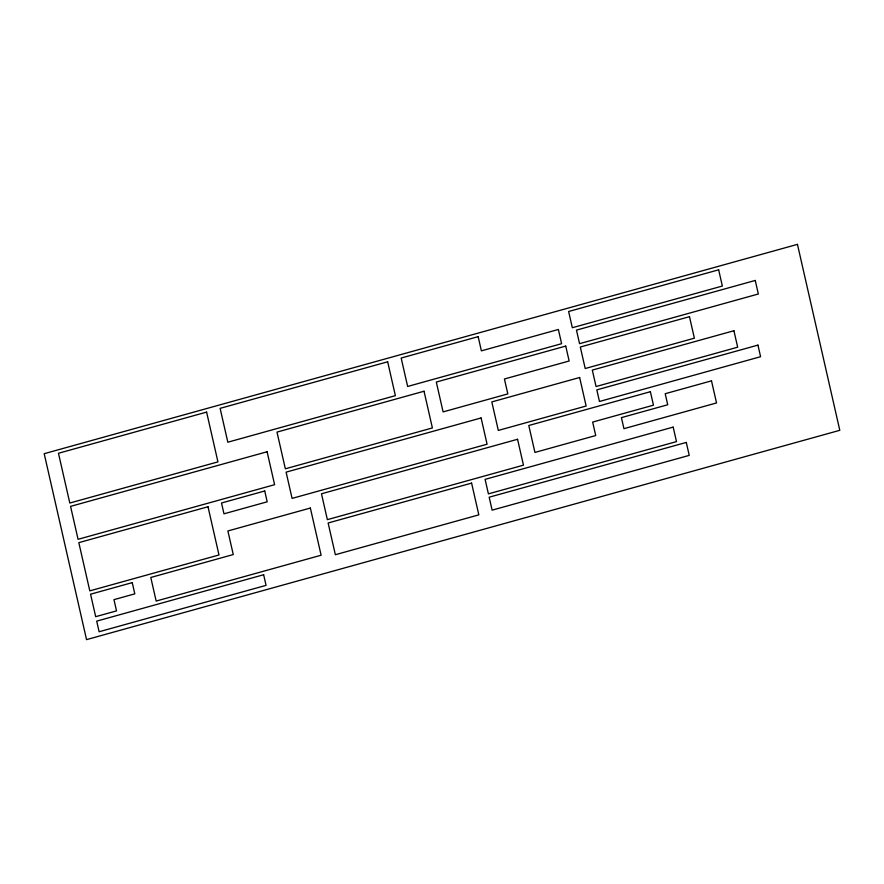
<?xml version="1.0" encoding="UTF-8"?>
<svg xmlns="http://www.w3.org/2000/svg" width="884" height="884" viewBox="0 0 884 884"><rect width="100%" height="100%" fill="white"/><g stroke="black" fill="none" stroke-linecap="round" stroke-linejoin="round"><path stroke-width="1.33" d="M797.456 244.371L44.2 453.691L86.544 639.629L839.8 430.309L797.456 244.371M206.602 412.11L58.466 453.271L69.803 503.04L217.939 461.879L206.602 412.11M387.667 361.799L220.116 408.353L227.829 442.21L395.369 395.656L387.667 361.799M478.156 336.649L401.17 358.042L407.646 386.463L561.605 343.688L558.368 329.467L481.382 350.86L478.156 336.649M718.659 269.819L568.633 311.499L572.335 327.721L722.35 286.04L718.659 269.819M755.245 280.449L576.467 330.119L579.561 343.677L758.328 293.996L755.245 280.449M565.738 346.086L436.309 382.043L443.105 411.9L507.825 393.91L504.421 378.993L569.141 361.003L565.738 346.086M689.476 316.682L580.313 347.014L585.208 368.517L694.371 338.185L689.476 316.682M424.033 391.236L276.99 432.099L285.355 468.807L432.387 427.944L424.033 391.236M267.101 451.757L70.565 506.377L78.068 539.306L274.604 484.697L267.101 451.757M733.919 330.738L592.313 370.087L596.059 386.54L737.665 347.202L733.919 330.738M579.639 377.501L491.824 401.911L498.311 430.431L586.136 406.021L579.639 377.501M481.106 417.955L286.107 472.144L292.085 498.399L487.084 444.21L481.106 417.955M757.942 345.114L596.822 389.877L599.462 401.48L760.583 356.705L757.942 345.114M208.005 506.753L78.82 542.643L89.803 590.866L218.989 554.975L208.005 506.753M264.736 490.985L221.519 502.996L223.983 513.814L267.2 501.803L264.736 490.985M650.381 391.711L528.798 425.502L534.931 452.431L595.728 435.536L592.656 422.077L653.453 405.181L650.381 391.711M711.498 380.849L665.199 393.712L667.718 404.762L621.419 417.624L623.938 428.674L716.537 402.949L711.498 380.849M517.571 439.282L321.478 493.78L327.367 519.648L523.461 465.161L517.571 439.282M310.361 508.046L227.884 530.964L233.266 554.555L150.788 577.473L156.159 601.065L321.113 555.229L310.361 508.046M471.592 483.117L328.13 522.985L335.356 554.721L478.83 514.864L471.592 483.117M673.177 427.105L485.106 479.36L488.41 493.869L676.481 441.613L673.177 427.105M132.246 582.622L90.566 594.203L95.682 616.678L116.522 610.888L113.959 599.65L134.799 593.86L132.246 582.622M686.282 442.431L489.172 497.206L492.123 510.156L689.233 455.382L686.282 442.431M263.642 574.744L96.699 621.132L99.118 631.751L266.062 585.363L263.642 574.744"/></g></svg>
